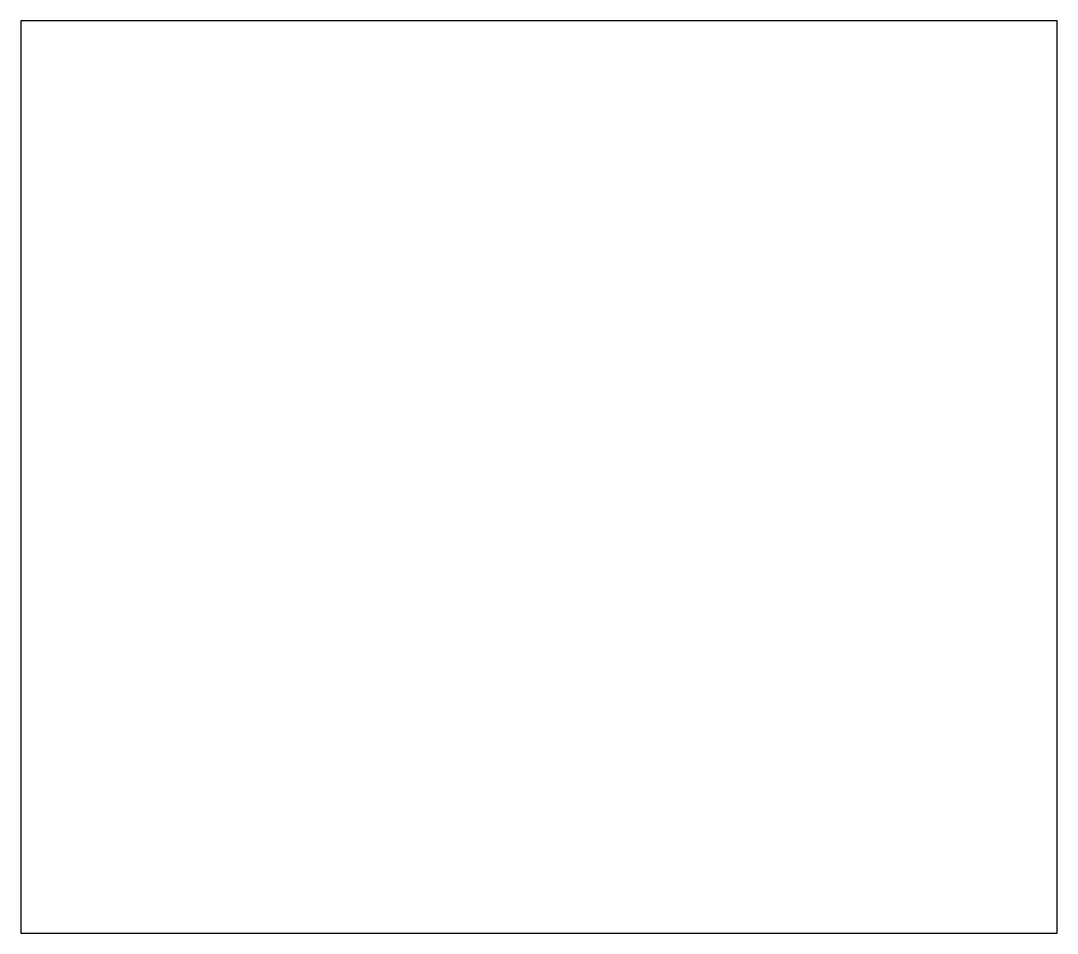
# Model space of a CAD drawing. Header units: millimetres. Extents: x 20 to 354, y 20 to 314.
import ezdxf

# ---------------------------------------------------------------- set-up
doc = ezdxf.new("R2010")
doc.units = ezdxf.units.MM
doc.layers.add('CORTE', color=7, linetype='CONTINUOUS')

msp = doc.modelspace()

# ---------------------------------------------------------------- linework, layer by layer
at = {"layer": 'CORTE'}
msp.add_lwpolyline([(353.85, 20), (353.85, 313.85), (20, 313.85), (20, 20)], close=True, dxfattribs=at)

doc.saveas('drawing.dxf')
